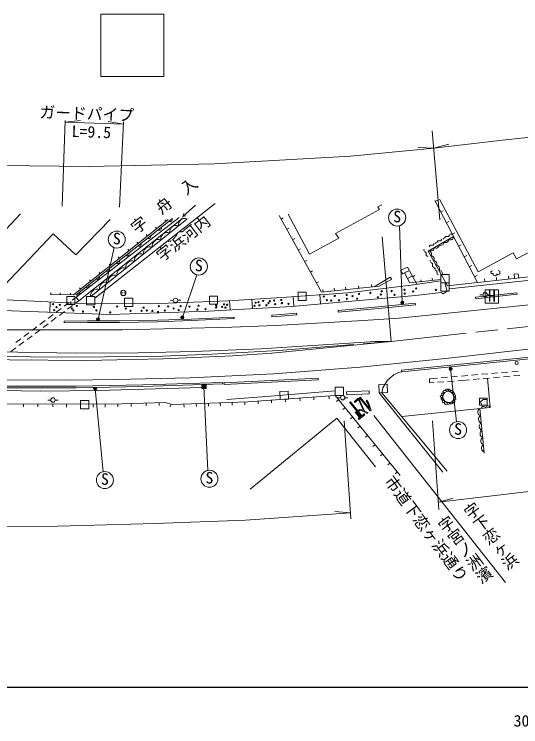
# Model space of a CAD drawing. Units: millimetres at full size, sheet at 1:1000; details may follow other scales. Extents: x 40000 to 680000, y 20000 to 380000.
# Drawn here: x 285553 to 365853, y 198715 to 311586 of the extents above; entities that cross this region are included whole.
import ezdxf
from ezdxf.enums import TextEntityAlignment as Align

# ---------------------------------------------------------------- set-up
doc = ezdxf.new("R2010")
doc.units = ezdxf.units.MM
doc.header["$LTSCALE"] = 1000
doc.linetypes.add('CHAIN', pattern=[18.5, 12, -1.5, 3.5, -1.5])
for name, color, linetype, lineweight in [('M-BGD', 7, 'Continuous', 13), ('M-BGD-EXST', 7, 'Continuous', 13), ('M-BMK', 2, 'CHAIN', 13), ('M-BMK-ROW', 30, 'Continuous', 13), ('M-STR-HTXT', 7, 'Continuous', 13), ('M-STR-STRC', 7, 'Continuous', 13), ('M-TTL-BAND', 7, 'Continuous', 25)]:
    doc.layers.add(name, color=color, linetype=linetype, lineweight=lineweight)
doc.layers.add('M-BMK-HTXT', color=7, linetype='Continuous')
doc.styles.add('@ＭＳ ゴシック', font='')
doc.styles.add('ＭＳ ゴシック', font='')
doc.styles.get('@ＭＳ ゴシック').set_extended_font_data('@MS Gothic')
doc.styles.get('ＭＳ ゴシック').set_extended_font_data('MS Gothic')

msp = doc.modelspace()

# ---------------------------------------------------------------- hatches: boundary and pattern name
at = {"layer": 'M-BGD-EXST'}
for points in [[(346853, 265778, 0.41421), (347193, 265678, 0.41421), (347293, 266018, 1)], [(298616, 263137, 0.41421), (298956, 263037, 0.41421), (299056, 263377, 0.41421), (298716, 263477, 0.41421)], [(311989, 263449, 0.41421), (312329, 263349, 0.41421), (312429, 263689, 1)], [(354512, 255297, 1), (354952, 255536, 1)], [(315415, 252476, 0.41421), (315754, 252376, 0.41421), (315854, 252716, 1)], [(298161, 252165, 0.41421), (298501, 252065, 0.41421), (298601, 252405, 1)]]:
    msp.add_hatch(color=256, dxfattribs=at).paths.add_polyline_path(points)

# ---------------------------------------------------------------- linework, layer by layer
at = {"layer": 'M-BGD'}
for p, q in [((299307, 311586), (309257, 311586)), ((299307, 301737), (299307, 311586)), ((309257, 311586), (309257, 301737)), ((309257, 301737), (299307, 301737)), ((358999, 269102), (352216, 282069)), ((352690, 282134), (352291, 281925)), ((353571, 280448), (353173, 280240)), ((310628, 279254), (295327, 267099)), ((311705, 279362), (295360, 266748)), ((312337, 279320), (295788, 266194)), ((297670, 266853), (312911, 279134)), ((309422, 279023), (309609, 278789)), ((312262, 279556), (312758, 279654)), ((328211, 279315), (327861, 279122)), ((307945, 277846), (308132, 277611)), ((329096, 277716), (328746, 277523)), ((354454, 278762), (354055, 278553)), ((306473, 276673), (306659, 276438)), ((355402, 276949), (355003, 276740)), ((304999, 275499), (305186, 275264)), ((330016, 276053), (329665, 275859)), ((345294, 259742), (343871, 276337)), ((303553, 274347), (303740, 274112)), ((330917, 274422), (330567, 274228)), ((356398, 275044), (356000, 274835)), ((357281, 273357), (356882, 273149)), ((302047, 273147), (302234, 272913)), ((331927, 272597), (331577, 272403)), ((300609, 272002), (300796, 271767)), ((332850, 270928), (332499, 270734)), ((347426, 270603), (348193, 271014)), ((358093, 271805), (357694, 271597)), ((299004, 270723), (299191, 270488)), ((347898, 269718), (348667, 270130)), ((349069, 270181), (348735, 270003)), ((358932, 270201), (358533, 269992)), ((361984, 269882), (362033, 269435)), ((363888, 270090), (363937, 269643)), ((297497, 269523), (297684, 269288)), ((333792, 269223), (333442, 269029)), ((342195, 268781), (342236, 268383)), ((350020, 269527), (350051, 269229)), ((351820, 269757), (351855, 269419)), ((360129, 269679), (360178, 269231)), ((295905, 268254), (296092, 268019)), ((334471, 267995), (334512, 267597)), ((336272, 268178), (336312, 267780)), ((338061, 268360), (338101, 267962)), ((340134, 268571), (340174, 268174)), ((291347, 267481), (291342, 267181)), ((292814, 267455), (292808, 267155)), ((294454, 267427), (294448, 267127)), ((295360, 266748), (294751, 266291)), ((295788, 266194), (295360, 266748)), ((302428, 267436), (302743, 267436)), ((302953, 267436), (303268, 267436)), ((323325, 264946), (323233, 266443)), ((329862, 265342), (329759, 266855)), ((334127, 265715), (334004, 267249)), ((365235, 267478), (358691, 266764)), ((358719, 266515), (358691, 266764)), ((365262, 267229), (358719, 266515)), ((359843, 267160), (359366, 267160)), ((360543, 267160), (361020, 267160)), ((365262, 267229), (365235, 267478)), ((291198, 264387), (291274, 265989)), ((294271, 265931), (293471, 265331)), ((294786, 265444), (293985, 264845)), ((294515, 266095), (294515, 265598)), ((295788, 266194), (295266, 265804)), ((310762, 266235), (310285, 266213)), ((311461, 266266), (311938, 266288)), ((319790, 264737), (319699, 266226)), ((349156, 265563), (349132, 265812)), ((292992, 264970), (292192, 264370)), ((293505, 264486), (292704, 263886)), ((330329, 263984), (330308, 264234)), ((336928, 264401), (336907, 264650)), ((290432, 263050), (289632, 262450)), ((291712, 264010), (290912, 263410)), ((292224, 263527), (291423, 262928)), ((297153, 263000), (293455, 262961)), ((320436, 263374), (320424, 263624)), ((326384, 263660), (326364, 263910)), ((289152, 262090), (288352, 261489)), ((290943, 262568), (290142, 261969)), ((293458, 262711), (293455, 262961)), ((297156, 262750), (293458, 262711)), ((287872, 261129), (287073, 260529)), ((289662, 261610), (288861, 261011)), ((286593, 260169), (285793, 259569)), ((287100, 259693), (286299, 259093)), ((288381, 260651), (287580, 260052)), ((285819, 258734), (285018, 258135)), ((346996, 254954), (346971, 255203)), ((353260, 254007), (354256, 254092)), ((354854, 254143), (355850, 254228)), ((356448, 254279), (357445, 254364)), ((358042, 254415), (359039, 254500)), ((359637, 254551), (360633, 254636)), ((361231, 254687), (362227, 254772)), ((362506, 254097), (361510, 254007)), ((362825, 254823), (363821, 254908)), ((364100, 254240), (363104, 254151)), ((364419, 254959), (365416, 255044)), ((365693, 254384), (364697, 254294)), ((318629, 253017), (318621, 253267)), ((333726, 253947), (318835, 253186)), ((318848, 252936), (318835, 253186)), ((333739, 253697), (318848, 252936)), ((333739, 253697), (333726, 253947)), ((351402, 253848), (352662, 253956)), ((351402, 253200), (351402, 253848)), ((352066, 253247), (351402, 253200)), ((353662, 253358), (352665, 253288)), ((355259, 253469), (354261, 253400)), ((356522, 253557), (355857, 253511)), ((357725, 253666), (356522, 253557)), ((359319, 253809), (358323, 253719)), ((360912, 253953), (359916, 253863)), ((328561, 250173), (328529, 250621)), ((330860, 250338), (330828, 250787)), ((333056, 250497), (333024, 250945)), ((335453, 250669), (335421, 251118)), ((337285, 250835), (336807, 250835)), ((337985, 250835), (338462, 250835)), ((353495, 239023), (343417, 251622)), ((343806, 251635), (354206, 239226)), ((359337, 250756), (360536, 250756)), ((359337, 249677), (359337, 250756)), ((360536, 250756), (360536, 249677)), ((287030, 249387), (287031, 249837)), ((289283, 249380), (289285, 249830)), ((291337, 250475), (290859, 250475)), ((291664, 249372), (291665, 249822)), ((292037, 250475), (292514, 250475)), ((293832, 249366), (293834, 249816)), ((298076, 249353), (298077, 249803)), ((299944, 249347), (299945, 249797)), ((301995, 249381), (301980, 249830)), ((304113, 249454), (304098, 249904)), ((306486, 249536), (306470, 249986)), ((308518, 249607), (308503, 250056)), ((310273, 249371), (310407, 249800)), ((312481, 249362), (312464, 249812)), ((314425, 249435), (314409, 249885)), ((316348, 249508), (316331, 249957)), ((318227, 249578), (318210, 250028)), ((320096, 249649), (320079, 250098)), ((322105, 249724), (322088, 250174)), ((324240, 249861), (324207, 250310)), ((326358, 250014), (326326, 250463)), ((336629, 250240), (336978, 250523)), ((360536, 249677), (359337, 249677)), ((359485, 250190), (359917, 250562)), ((359662, 249677), (359485, 250190)), ((359917, 250562), (360536, 250559)), ((337653, 248976), (338003, 249259)), ((360075, 242067), (359345, 249129)), ((338853, 247495), (339203, 247778)), ((340027, 246046), (340377, 246330)), ((341219, 244575), (341573, 244853)), ((342400, 243118), (342750, 243401)), ((343600, 241637), (343950, 241920)), ((344765, 240200), (345114, 240483)), ((345936, 238755), (346285, 239038))]:
    msp.add_line(p, q, dxfattribs=at)
for points in [[(70465, 289140), (113043, 284294), (149497, 280146), (175269, 276971), (184354, 275510), (203941, 272787), (243026, 267788), (254379, 266297), (279409, 264832), (300742, 264026), (316373, 264535), (329539, 265313), (349177, 267033), (353213, 267487), (353529, 267290), (354174, 267741), (353828, 269041)], [(352986, 282303), (359110, 270764), (364627, 273803), (365194, 272845), (368220, 274445), (367682, 275404), (371370, 277444), (367953, 283951)], [(354478, 268111), (377452, 270499), (390936, 271900), (423765, 275282), (449264, 277800), (469611, 279825), (490702, 281918), (497516, 282758), (502180, 282411), (502123, 281579)], [(314291, 281330), (312262, 279556), (312425, 280035)], [(328969, 279939), (332381, 273571), (337008, 276121), (336498, 276844), (343438, 280650), (343191, 281061), (343850, 281390)], [(286560, 279968), (278775, 271718), (283071, 267740), (291700, 276781), (295327, 273474), (300774, 279089)], [(291279, 267182), (294961, 267118), (309979, 279083)], [(327541, 279702), (334249, 267570), (343385, 268500), (345408, 269593)], [(353178, 269342), (348503, 268676), (338400, 267443), (327967, 266733), (319472, 266212), (307185, 265693), (296410, 265743), (281988, 266433), (268836, 267177), (256323, 267970), (252950, 268247), (241877, 269594), (232656, 270716), (224911, 271665), (200889, 274814), (184572, 277123)], [(354584, 276649), (354388, 276395), (353917, 276375), (353787, 276132)], [(318629, 253017), (305964, 252605), (295352, 252425), (284230, 252410), (269398, 252781), (258278, 253320), (252145, 253769), (244984, 254473), (237258, 255454), (228660, 256562), (221240, 257530), (211220, 258836), (193042, 260961), (181579, 262322), (168395, 263933), (161341, 264796), (151026, 266057), (140613, 267329), (124471, 269160), (114715, 270361), (101391, 272063), (88978, 273647), (75080, 275236), (68976, 275923)], [(318621, 253267), (305958, 252854), (295350, 252674), (284233, 252660), (269408, 253030), (258293, 253570), (252166, 254018), (245012, 254721), (237290, 255701), (228692, 256810), (221272, 257777), (211251, 259084), (193071, 261209), (181609, 262570), (168426, 264181), (161371, 265044), (151056, 266305), (140643, 267578), (124501, 269408), (114746, 270609), (101423, 272310), (89008, 273895), (75109, 275484), (69004, 276172)], [(417384, 275243), (395546, 272814), (382313, 271563), (377091, 271101), (364270, 269679), (354260, 268583), (351168, 274075), (355189, 276384)], [(353366, 275953), (353171, 275699), (352700, 275679), (352569, 275437)], [(352149, 275258), (351953, 275004), (351482, 274984), (351351, 274741)], [(350582, 274026), (350838, 273834), (350863, 273363), (351107, 273235)], [(68621, 272771), (85103, 270829), (111530, 267618), (138088, 264549), (176744, 260034), (189193, 258478), (192250, 258569), (221001, 254727), (240136, 252257), (248111, 251415), (260080, 250524), (278569, 249862), (300932, 249794), (309473, 250090), (310597, 249741), (322572, 250192), (336437, 251191), (346709, 238515)], [(351601, 272285), (351857, 272092), (351882, 271621), (352125, 271493)], [(347426, 270603), (347122, 270453), (346804, 270982), (347912, 271539), (349378, 268801)], [(352309, 271074), (352565, 270882), (352590, 270411), (352833, 270283)], [(361343, 270936), (361106, 270800), (361148, 270529), (361504, 270538), (361479, 270275), (361793, 270148), (362072, 270292), (362072, 270470), (362208, 270284), (362522, 270487), (362556, 270877), (362250, 270978)], [(342605, 268421), (345163, 269929), (345408, 269593)], [(353178, 269558), (348258, 269041), (347426, 270603)], [(349132, 265812), (344381, 265350), (340970, 265000), (336907, 264650)], [(349156, 265563), (344406, 265101), (340994, 264751), (336928, 264401)], [(330308, 264234), (327843, 264026), (326364, 263910)], [(320424, 263624), (313581, 263300), (308248, 263103), (302228, 263013), (297155, 263000)], [(320436, 263374), (313592, 263050), (308255, 262853), (302230, 262763), (297156, 262750)], [(330329, 263984), (327863, 263777), (326384, 263660)], [(315315, 252433), (298826, 251956), (289743, 251854), (274002, 252134), (261211, 252693), (250558, 253380), (239251, 254520), (229923, 255755), (214220, 257701), (193292, 260304), (193364, 260924)], [(381663, 256824), (374544, 258010), (346971, 255203)], [(381622, 256578), (374535, 257758), (346996, 254954)], [(343806, 251635), (343985, 252402), (344722, 253638), (345728, 254447), (346481, 254808), (346996, 254954)], [(360606, 253925), (360982, 249298), (346978, 247850)], [(336437, 251928), (326160, 251074), (319273, 250545)], [(353951, 251977), (353722, 251987), (353563, 251887), (353517, 251760), (353592, 251606), (353804, 251637), (353841, 251682)], [(354338, 251894), (354335, 252064), (354240, 252167), (354086, 252205), (353948, 252159), (353897, 252072), (353951, 251977), (354035, 251947), (354175, 251876)], [(354700, 251938), (354688, 252110), (354524, 252205), (354424, 252169), (354335, 252064), (354424, 251905), (354502, 251828), (354691, 251824)], [(355064, 251721), (355036, 251860), (354944, 251971), (354778, 252005), (354700, 251938), (354691, 251824), (354792, 251683), (355020, 251646)], [(353438, 251252), (353238, 251202), (353100, 251062), (353246, 250853), (353364, 250841), (353442, 250936), (353518, 251005), (353459, 251139), (353431, 251251)], [(353592, 251606), (353404, 251549), (353289, 251434), (353322, 251275), (353438, 251252), (353575, 251271), (353599, 251381), (353536, 251590)], [(355323, 250371), (355176, 250524), (355306, 250794), (355423, 250852), (355529, 250797), (355576, 250677), (355545, 250566), (355468, 250480), (355359, 250480), (355176, 250524)], [(354768, 250109), (354613, 249995), (354727, 249893), (354922, 249873), (355114, 249901), (355116, 249998), (355044, 250107), (354958, 250132), (354848, 250112)], [(322960, 236347), (336701, 247575), (342846, 239907)]]:
    msp.add_lwpolyline(points, dxfattribs=at)
for points in [[(353178, 269041), (354478, 269041), (354478, 270341), (353178, 270341)], [(364878, 269747), (365524, 269819), (365452, 270465), (364806, 270393)], [(353178, 267741), (354478, 267741), (354478, 269041), (353178, 269041)], [(330544, 266243), (331844, 266243), (331844, 267543), (330544, 267543)], [(293866, 265598), (295166, 265598), (295166, 266898), (293866, 266898)], [(297020, 265553), (298320, 265553), (298320, 266853), (297020, 266853)], [(303042, 265283), (304342, 265283), (304342, 266583), (303042, 266583)], [(316487, 265647), (317787, 265647), (317787, 266947), (316487, 266947)], [(315315, 252286), (315965, 252286), (315965, 252936), (315315, 252936)], [(343417, 251622), (344716, 251667), (344671, 252966), (343372, 252921)], [(327716, 250538), (329015, 250597), (328956, 251895), (327657, 251837)], [(336437, 251191), (337737, 251191), (337737, 252491), (336437, 252491)], [(354175, 251876), (353841, 251682), (353599, 251381), (353518, 251005), (353567, 250677), (353825, 250295), (354396, 250091), (354848, 250112), (355150, 250408), (355260, 250891), (355100, 251447), (354939, 251582), (354756, 251707), (354543, 251811), (354338, 251894)], [(355331, 251353), (355334, 251521), (355289, 251629), (355228, 251699), (355064, 251721), (355020, 251646), (355100, 251447)], [(353364, 250841), (353223, 250678), (353252, 250540), (353361, 250505), (353505, 250530), (353608, 250616), (353567, 250677)], [(355423, 250852), (355495, 251000), (355504, 251153), (355445, 251303), (355331, 251353), (355231, 251314), (355201, 251094), (355295, 250953)], [(296077, 249078), (297377, 249078), (297377, 250378), (296077, 250378)], [(353505, 250530), (353399, 250398), (353438, 250154), (353613, 250030), (353729, 250078), (353782, 250196), (353770, 250320), (353653, 250424)], [(353729, 250078), (353739, 249907), (353920, 249770), (354123, 249815), (354176, 249948), (354156, 250079), (354053, 250170), (353884, 250209)], [(354176, 249948), (354226, 249834), (354451, 249806), (354532, 249876), (354613, 249995), (354396, 250091), (354226, 250093)], [(355150, 250408), (355058, 250319), (355044, 250107), (355200, 250074), (355409, 250149), (355412, 250274), (355323, 250371)]]:
    msp.add_lwpolyline(points, close=True, dxfattribs=at)
for centre, radius in [((354804, 276730), 50), ((353586, 276035), 50), ((350498, 274245), 50), ((352368, 275339), 50), ((351517, 272504), 50), ((352225, 271293), 50), ((302848, 267436), 420), ((342011, 267435), 100), ((343813, 267703), 100), ((345384, 267728), 100), ((347427, 267948), 100), ((348796, 267678), 100), ((349271, 268162), 100), ((352410, 267918), 100), ((360193, 267160), 350), ((311112, 266250), 350), ((327883, 266322), 100), ((334614, 266873), 100), ((335125, 266299), 100), ((336365, 266963), 100), ((338255, 267116), 100), ((338306, 266503), 100), ((339175, 266924), 100), ((339891, 266529), 100), ((340210, 267282), 100), ((343187, 266746), 100), ((343672, 267179), 100), ((345831, 267128), 100), ((347452, 267334), 100), ((291703, 265656), 100), ((292260, 265198), 100), ((292768, 265557), 100), ((295471, 265371), 100), ((298183, 265210), 100), ((301873, 265284), 100), ((308488, 265341), 100), ((309959, 265287), 100), ((311934, 265334), 100), ((313338, 265263), 100), ((314763, 265418), 100), ((317569, 265442), 100), ((317577, 265148), 100), ((318506, 265241), 100), ((318808, 265628), 100), ((319296, 265574), 100), ((323639, 265405), 100), ((323827, 265898), 100), ((324271, 265977), 100), ((324419, 265474), 100), ((325011, 266164), 100), ((325534, 265484), 100), ((325870, 265819), 100), ((326067, 266154), 100), ((326738, 266243), 100), ((326906, 265651), 100), ((327991, 265829), 100), ((329038, 265691), 100), ((335815, 266222), 100), ((337029, 266261), 100), ((291901, 264703), 100), ((294678, 264963), 100), ((294926, 264666), 100), ((296449, 264480), 100), ((298579, 264666), 100), ((300771, 264356), 100), ((303236, 264950), 100), ((303991, 264604), 100), ((305754, 264599), 100), ((306064, 265109), 100), ((306591, 264661), 100), ((307450, 264583), 100), ((308341, 264405), 100), ((309433, 264645), 100), ((310826, 264978), 100), ((311616, 264723), 100), ((314593, 264799), 100), ((315878, 264853), 100), ((319025, 265110), 100), ((365202, 256325), 250), ((291687, 250475), 350), ((337635, 250835), 350)]:
    msp.add_circle(centre, radius, dxfattribs=at)
for centre, radius, start, end in [((310278, 279047), 318, 228.35656, 28.57429), ((312621, 278213), 1042, 69.7785, 187.9425), ((308582, 277699), 318, 228.35656, 28.57429), ((311229, 277092), 1042, 69.7785, 187.9425), ((309837, 275970), 1042, 69.7785, 187.9425), ((306903, 276365), 318, 228.35656, 28.57429), ((308445, 274849), 1042, 69.7785, 187.9425), ((353196, 275452), 476, 232.51351, 6.54634), ((353957, 275889), 476, 232.51351, 6.54634), ((354718, 276326), 476, 232.51351, 6.54634), ((305343, 275126), 318, 228.35656, 28.57429), ((307053, 273727), 1042, 69.7785, 187.9425), ((351674, 274578), 476, 232.51351, 6.54634), ((352435, 275015), 476, 232.51351, 6.54634), ((303446, 273619), 318, 228.35656, 28.57429), ((305661, 272605), 1042, 69.7785, 187.9425), ((351223, 273597), 476, 322.37498, 96.4078), ((351654, 272833), 476, 322.37498, 96.4078), ((301931, 272415), 318, 228.35656, 28.57429), ((304269, 271484), 1042, 69.7785, 187.9425), ((352084, 272069), 476, 322.37498, 96.4078), ((300358, 271166), 318, 228.35656, 28.57429), ((302877, 270362), 1042, 69.7785, 187.9425), ((352515, 271304), 476, 322.37498, 96.4078), ((352945, 270540), 476, 322.37498, 96.4078), ((298771, 269905), 318, 228.35656, 28.57429), ((301485, 269241), 1042, 69.7785, 187.9425), ((297106, 268582), 318, 228.35656, 28.57429), ((300093, 268119), 1042, 69.7785, 187.9425), ((295643, 267420), 318, 228.35656, 28.57429), ((298701, 266997), 1042, 69.7785, 187.9425), ((359929, 249107), 365, 18.97229, 172.83459), ((360637, 249180), 365, 18.97229, 172.83459), ((359675, 248584), 638, 121.16965, 250.63723), ((359793, 247436), 638, 121.16965, 250.63723), ((359912, 246289), 638, 121.16965, 250.63723), ((360031, 245142), 638, 121.16965, 250.63723), ((360149, 243995), 638, 121.16965, 250.63723), ((360268, 242848), 638, 121.16965, 250.63723)]:
    msp.add_arc(centre, radius, start, end, dxfattribs=at)
at = {"layer": 'M-BGD-EXST'}
for p, q in [((347073, 265898), (346630, 278078)), ((298836, 263257), (301395, 274612)), ((312209, 263569), (314479, 270319)), ((362305, 267914), (360205, 267914)), ((360205, 267914), (360205, 265814)), ((362305, 265814), (362305, 267914)), ((360205, 265814), (362305, 265814)), ((354732, 255416), (355641, 247042)), ((298381, 252285), (299631, 239117)), ((315635, 252596), (316228, 239327))]:
    msp.add_line(p, q, dxfattribs=at)
for centre, radius in [((346261, 279376), 1350), ((301812, 275895), 1350), ((314817, 271626), 1350), ((347073, 265898), 250), ((298836, 263257), 250), ((312209, 263569), 250), ((354732, 255416), 250), ((315635, 252596), 250), ((298381, 252285), 250), ((355912, 245720), 1350), ((316492, 238003), 1350), ((299921, 237798), 1350)]:
    msp.add_circle(centre, radius, dxfattribs=at)
at = {"layer": 'M-BMK'}
msp.add_lwpolyline([(69541, 280941), (138340, 272577), (158982, 270210), (168895, 269162), (228057, 261781), (236957, 260685), (245941, 259591), (253314, 258993), (260467, 258390), (268275, 258028), (280466, 257443), (290706, 257251), (299906, 257294), (307798, 257363), (316863, 257714), (327426, 258321), (345294, 259742), (368077, 262237), (440219, 269761), (467342, 272688), (513649, 277569), (515668, 277758), (566650, 283709)], dxfattribs=at)
at = {"layer": 'M-BMK-ROW'}
for p, q in [((298320, 266600), (317423, 281606)), ((342569, 248000), (363433, 221548))]:
    msp.add_line(p, q, dxfattribs=at)
at = {"layer": 'M-STR-HTXT'}
for p, q in [((293159, 281170), (293617, 294757)), ((293608, 294495), (296049, 294755)), ((302859, 294183), (300441, 294607)), ((302859, 294183), (293608, 294495)), ((302237, 281046), (302877, 294548)), ((353019, 279026), (351827, 293105)), ((352058, 290377), (349605, 290482)), ((352058, 290377), (354436, 290988)), ((337833, 247201), (338916, 231652)), ((351866, 247193), (352871, 233111)), ((352786, 234297), (355160, 234920)), ((338848, 232621), (336399, 232793))]:
    msp.add_line(p, q, dxfattribs=at)
for points in [[(72873, 310509), (139225, 302546), (221323, 292472), (243528, 289974), (263155, 288506), (283397, 287613), (297324, 287479), (317321, 287893), (338865, 289095), (352058, 290377)], [(500033, 306612), (474733, 303776), (438437, 299686), (411491, 296783), (386722, 294184), (362974, 291626), (352058, 290377)], [(352786, 234297), (374340, 236830), (415974, 241322), (460541, 246054), (491514, 249345)], [(189338, 238049), (225739, 233747), (232861, 232909), (241977, 232170), (253141, 231413), (262298, 230934), (277243, 230441), (292442, 230472), (307871, 230889), (322197, 231462), (338848, 232621)]]:
    msp.add_lwpolyline(points, dxfattribs=at)
at = {"layer": 'M-STR-STRC'}
for p, q in [((338241, 251749), (341803, 251904)), ((338261, 251299), (338241, 251749)), ((341822, 251455), (341803, 251904)), ((338261, 251299), (341822, 251455)), ((339450, 250185), (340089, 250747)), ((340207, 250721), (340089, 250747)), ((340207, 250721), (341102, 248714)), ((340416, 250939), (340299, 250845)), ((340299, 250845), (342005, 248745)), ((340416, 250939), (341867, 249152)), ((338842, 250204), (338725, 250109)), ((338725, 250109), (340540, 247889)), ((338842, 250204), (340026, 248755)), ((339549, 250073), (339450, 250185)), ((340112, 250567), (339549, 250073)), ((340112, 250567), (340897, 248805)), ((341459, 250425), (341331, 250347)), ((341647, 249835), (341331, 250347)), ((341775, 249913), (341459, 250425)), ((341640, 249851), (341867, 249152)), ((342135, 248815), (341783, 249897)), ((339708, 248627), (339592, 248533)), ((339592, 248533), (340273, 247686)), ((339708, 248627), (340393, 247777)), ((340293, 248969), (340026, 248755)), ((340387, 248852), (340121, 248638)), ((340121, 248638), (340660, 247980)), ((340387, 248852), (340293, 248969)), ((340497, 248983), (340436, 248846)), ((341015, 248588), (340436, 248846)), ((340497, 248983), (340897, 248805)), ((341016, 248587), (341565, 248356)), ((341102, 248714), (341623, 248494)), ((341623, 248494), (341565, 248356)), ((342135, 248815), (342005, 248745)), ((340273, 247686), (340067, 247530)), ((340158, 247410), (340067, 247530)), ((341126, 248145), (340158, 247410)), ((340540, 247889), (340393, 247777)), ((341035, 248265), (340660, 247980)), ((341126, 248145), (341035, 248265))]:
    msp.add_line(p, q, dxfattribs=at)
for points in [[(436522, 272837), (409881, 270034), (380614, 266944), (346565, 263439), (340887, 263078), (327002, 262255), (320071, 262004), (311424, 261794), (302719, 261611), (292961, 261584), (283830, 261586), (275868, 261899), (265701, 262325), (256836, 262900), (249804, 263501), (240495, 264520), (228824, 265916), (210398, 268316), (159250, 274423), (127224, 278250), (79952, 283945), (70006, 285066)], [(69588, 281356), (106663, 276942), (145784, 272211), (193137, 266624), (241998, 260633), (251084, 259796), (258694, 259198), (266710, 258673), (276817, 258218), (295354, 257880), (305137, 257942), (314094, 258176), (324717, 258557), (337805, 259404), (342764, 259745), (345294, 259742)], [(345294, 259742), (326385, 257871), (320160, 257481), (309159, 256996), (304253, 256883), (296997, 256758), (284782, 256857), (270899, 257297), (258259, 258071), (244843, 259250), (237869, 260014), (227615, 261296), (218912, 262557), (194900, 265426), (167254, 268741), (152672, 270472), (141815, 271745), (119778, 274387), (100042, 276774), (69485, 280441)], [(69114, 277145), (100025, 273490), (135942, 269049), (159321, 266264), (196697, 261757), (242459, 256046), (252030, 255098), (261257, 254445), (272554, 253941), (283938, 253663), (294343, 253625), (301621, 253707), (313450, 253977), (326711, 254600), (340387, 255679), (354456, 257127), (373046, 259208)]]:
    msp.add_lwpolyline(points, dxfattribs=at)
at = {"layer": 'M-TTL-BAND'}
msp.add_line((40000, 205000), (579000, 205000), dxfattribs=at)

# ---------------------------------------------------------------- texts
at = {"layer": 'M-BGD-EXST', "style": 'ＭＳ ゴシック'}
for p in [(345605, 278084), (301157, 274603), (314161, 270334), (355256, 244427), (299266, 236506), (315837, 236711)]:
    msp.add_text('S', height=1833, rotation=358.508, dxfattribs=at).set_placement(p, align=Align.BOTTOM_LEFT)
msp.add_text('H', height=1833, dxfattribs=at).set_placement((360658, 265506), align=Align.BOTTOM_LEFT)
at = {"layer": 'M-BMK-HTXT'}
for s, height, rotation, style, p in [('字\u3000舟\u3000入', 1833, 37.953, 'ＭＳ ゴシック', (305262, 276314)), ('字浜河内', 1833, 37.953, 'ＭＳ ゴシック', (309303, 271869)), ('市道下恋ヶ浜通り', 1847, 306.557, 'ＭＳ ゴシック', (343711, 237289)), ('字下恋ヶ浜', 1833, 306.528, '@ＭＳ ゴシック', (356222, 233075)), ('字宮ノ洲濱', 1833, 306.528, '@ＭＳ ゴシック', (352126, 230930))]:
    msp.add_text(s, height=height, rotation=rotation, dxfattribs=dict(at, style=style)).set_placement(p, align=Align.BOTTOM_LEFT)
at = {"layer": 'M-STR-HTXT', "style": 'ＭＳ ゴシック'}
for s, p in [('ガードパイプ', (289511, 294633)), ('L=9.5', (294623, 291602))]:
    msp.add_text(s, height=1833, rotation=358.069, dxfattribs=at).set_placement(p, align=Align.BOTTOM_LEFT)
at = {"layer": 'M-TTL-BAND', "style": 'ＭＳ ゴシック'}
msp.add_text('300.0', height=1833, dxfattribs=at).set_placement((367844, 198195), align=Align.BOTTOM_CENTER)

doc.saveas('drawing.dxf')
